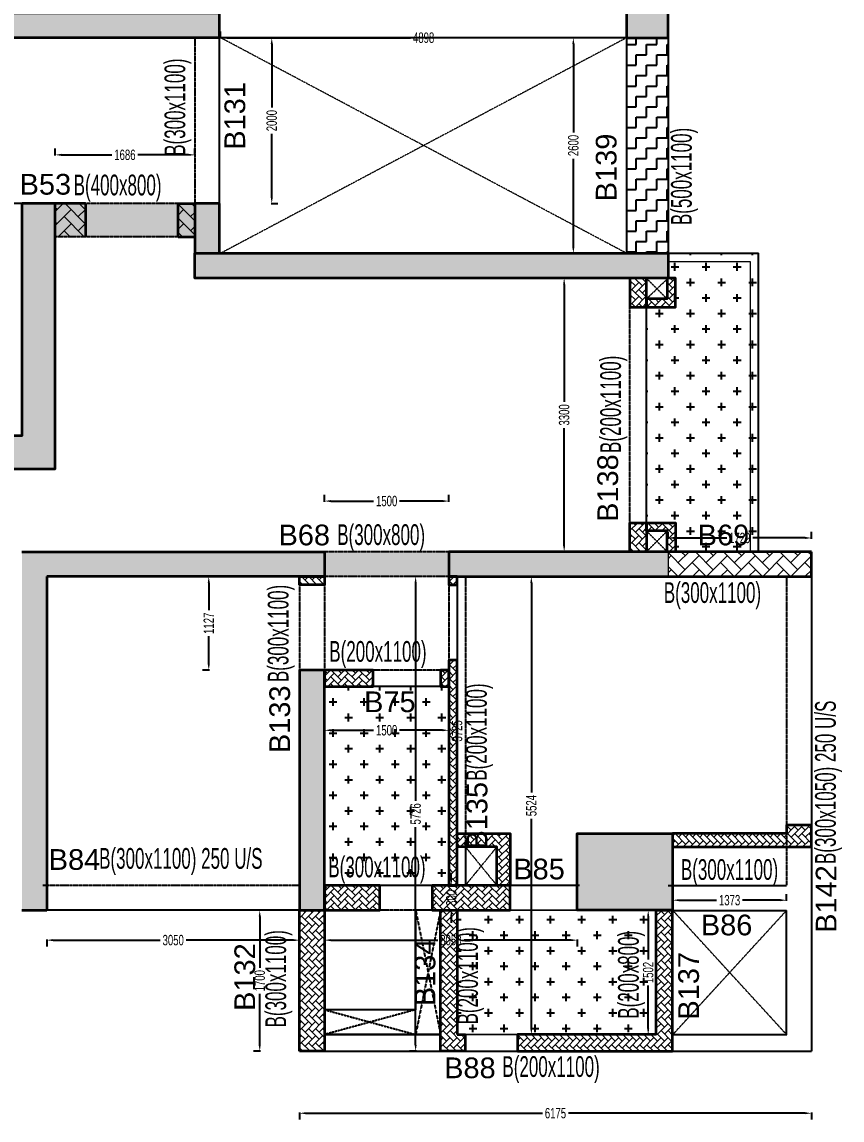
# Model space of a CAD drawing. Header units: millimetres. Extents: x 2116 to 61891, y 4333 to 33436.
# Drawn here: x 51997 to 61891, y 5376 to 18624 of the extents above; entities that cross this region are included whole.
import ezdxf
from ezdxf.enums import TextEntityAlignment as Align

# ---------------------------------------------------------------- set-up
doc = ezdxf.new("R2010")
doc.units = ezdxf.units.MM
doc.linetypes.add('HIDDEN', pattern=[0.375, 0.25, -0.125])
doc.layers.get('Defpoints').update_dxf_attribs({"color": 1, "lineweight": 0})
for name, color, linetype, lineweight in [('A-HIDD-ABVE', 8, 'HIDDEN', 20), ('S-BEAM-IDEN', 2, 'Continuous', 9), ('S-COL HATCH', 9, 'Continuous', 0), ('S-COLS', 5, 'Continuous', 35), ('S-WALL', 4, 'Continuous', 18)]:
    doc.layers.add(name, color=color, linetype=linetype, lineweight=lineweight)
for name, color, linetype in [('Beam Nos', 7, 'Continuous'), ('changes', 7, 'Continuous'), ('CUTOUT', 4, 'Continuous'), ('S-BEAM', 7, 'Continuous'), ('SUNK SLAB', 8, 'Continuous')]:
    doc.layers.add(name, color=color, linetype=linetype)
doc.styles.add('SC-BBS1', font='SansSerif')
doc.styles.add('SOBHA', font='swisscl.ttf', dxfattribs={"width": 0.9})
doc.styles.add('Swis721 LtCn BT', font='swisscl.ttf', dxfattribs={"width": 0.9, "height": 233.355162})
doc.dimstyles.new('S-DIM50', dxfattribs={"dimscale": 50, "dimtxt": 2.5, "dimasz": 1.5, "dimexe": 1.5, "dimexo": 1, "dimgap": 0.5, "dimtad": 0, "dimdec": 0, "dimzin": 0, "dimdsep": 46, "dimtxsty": 'SOBHA', "dimcen": 0.09, "dimclrd": 256, "dimclre": 256, "dimclrt": 6, "dimadec": 5, "dimazin": 0, "dimtfac": 1, "dimtdec": 0, "dimtofl": 0, "dimtmove": 0, "dimatfit": 3, "dimfxl": 0.18, "dimtolj": 1, "dimtzin": 0, "dimlwd": -1, "dimlwe": -1, "dimarcsym": 0})
pattern_1 = [(315, (21103954.563, 31375723.854), (84.85281374, -2e-14), [180, -60]), (45, (21103996.99, 31375681.43), (84.85281374, -2e-14), [180, -60])]
pattern_2 = [(45, (-31102401.53, 20629047.31), (0, 84.85281374), [180, -60]), (135, (-31102359.1, 20629089.737), (7e-15, 84.85281374), [180, -60])]
pattern_3 = [(315, (21103954.563, 31375723.836), (84.85281374, -2e-14), [180, -60]), (45, (21103996.99, 31375681.41), (84.85281374, -2e-14), [180, -60])]
pattern_4 = [(315, (-31090211.604, 20694843.886), (84.85281374, -1e-14), [180, -60]), (45, (-31090169.18, 20694801.46), (84.85281374, -2e-14), [180, -60])]
pattern_5 = [(45, (-31618808, 20746156.34), (0, 169.7056275), [360, -120]), (135, (-31618723.15, 20746241.2), (1e-14, 169.7056275), [360, -120])]
pattern_6 = [(0, (-31802317.54, 20724501.4), (125, 125), [125, -125]), (90, (-31802192.54, 20724501.4), (-125, 125), [125, -125])]
pattern_7 = [(0, (-31361983.94, 21110731.83), (187.5, 187.5), [93.75, -281.25]), (90, (-31361937.07, 21110684.96), (-187.5, 187.5), [93.75, -281.25])]

# ---------------------------------------------------------------- blocks, each defined once
blk = doc.blocks.new('A$Ca6b6972b')
at = {"layer": 'S-COL HATCH'}
h = blk.add_hatch(dxfattribs=at)
h.set_pattern_fill('AR-HBONE', color=256, scale=15)
h.set_pattern_definition(pattern_2)
edge = h.paths.add_edge_path()
edge.add_line((1989, 8976), (1639, 8976))
edge.add_line((1639, 8976), (1639, 9326))
edge.add_line((1639, 9326), (1739, 9326))
edge.add_line((1739, 9326), (1739, 9076))
edge.add_line((1739, 9076), (1989, 9076))
edge.add_line((1989, 9076), (1989, 8976))
h = blk.add_hatch(dxfattribs=at)
h.set_pattern_fill('AR-HBONE', color=256, scale=15, angle=-90)
h.set_pattern_definition(pattern_1)
h.paths.add_polyline_path([(1989, 8976), (2189, 8976), (2189, 9326), (1989, 9326)])
h = blk.add_hatch(dxfattribs=at)
h.set_pattern_fill('AR-HBONE', color=256, scale=15, angle=-90)
h.set_pattern_definition(pattern_3)
h.paths.add_polyline_path([(1989, 8976), (2189, 8976), (2189, 9326), (1989, 9326)])
h = blk.add_hatch(dxfattribs=at)
h.set_pattern_fill('AR-HBONE', color=256, scale=15)
h.set_pattern_definition(pattern_2)
edge = h.paths.add_edge_path()
edge.add_line((1989, 6376), (1639, 6376))
edge.add_line((1639, 6376), (1639, 6026))
edge.add_line((1639, 6026), (1739, 6026))
edge.add_line((1739, 6026), (1739, 6276))
edge.add_line((1739, 6276), (1989, 6276))
edge.add_line((1989, 6276), (1989, 6376))
h = blk.add_hatch(dxfattribs=at)
h.set_pattern_fill('AR-HBONE', color=256, scale=15, angle=-90)
h.set_pattern_definition(pattern_1)
h.paths.add_polyline_path([(1989, 6376), (2189, 6376), (2189, 6026), (1989, 6026)])
h = blk.add_hatch(dxfattribs=at)
h.set_pattern_fill('AR-HBONE', color=256, scale=15, angle=-90)
h.set_pattern_definition(pattern_3)
h.paths.add_polyline_path([(1989, 6026), (2189, 6026), (2189, 6376), (1989, 6376)])
h = blk.add_hatch(dxfattribs=at)
h.set_pattern_fill('AR-HBONE', color=256, scale=15, angle=-90)
h.set_pattern_definition([(315, (21106240.17, 31372203.845), (84.85281374, -2e-14), [180, -60]), (45, (21106282.595, 31372161.42), (84.85281374, -2e-14), [180, -60])])
h.paths.add_polyline_path([(4275, 5726), (4275, 5626), (4375, 5626), (4375, 5726)])
h = blk.add_hatch(dxfattribs=at)
h.set_pattern_fill('AR-HBONE', color=256, scale=15, angle=-90)
h.set_pattern_definition([(315, (21107940.21, 31376673.825), (84.85281374, -2e-14), [180, -60]), (45, (21107982.637, 31376631.4), (84.85281374, -2e-14), [180, -60])])
h.paths.add_polyline_path([(6175, 5726), (5875, 5726), (5875, 5626), (6175, 5626)])
h = blk.add_hatch(dxfattribs=at)
h.set_pattern_fill('AR-HBONE', color=256, scale=15, angle=-90)
h.set_pattern_definition([(315, (21106240.17, 31371193.857), (84.85281374, -2e-14), [180, -60]), (45, (21106282.595, 31371151.43), (84.85281374, -2e-14), [180, -60])])
h.paths.add_polyline_path([(4275, 4716), (4275, 2000), (4375, 2000), (4375, 4716)])
h = blk.add_hatch(dxfattribs=at)
h.set_pattern_fill('AR-HBONE', color=256, scale=15)
h.set_pattern_definition([(45, (-31362017.66, 21106363.37), (0, 84.85281374), [180, -60]), (135, (-31361975.23, 21106405.8), (7e-15, 84.85281374), [180, -60])])
h.paths.add_polyline_path([(4375, 4398), (4475, 4398), (4475, 4598), (4375, 4598)])
h = blk.add_hatch(dxfattribs=at)
h.set_pattern_fill('AR-HBONE', color=256, scale=15)
h.set_pattern_definition([(45, (-31361107.653, 21106363.37), (0, 84.85281374), [180, -60]), (135, (-31361065.227, 21106405.8), (7e-15, 84.85281374), [180, -60])])
h.paths.add_polyline_path([(5875, 4398), (5875, 4598), (5285, 4598), (5285, 4398)])
h = blk.add_hatch(dxfattribs=at)
h.set_pattern_fill('AR-HBONE', color=256, scale=15, angle=-90)
h.set_pattern_definition(pattern_4)
h.paths.add_polyline_path([(0, 2726), (200, 2726), (300, 2726), (300, 2626), (1675, 2626), (1675, 2466), (0, 2466)])
h = blk.add_hatch(dxfattribs=at)
h.set_pattern_fill('AR-HBONE', color=256, scale=15)
h.set_pattern_definition([(45, (-31100345.92, 20625022.12), (0, 84.85281374), [180, -60]), (135, (-31100303.495, 20625064.55), (7e-15, 84.85281374), [180, -60])])
h.paths.add_polyline_path([(4275, 2625), (3635, 2625), (3635, 2000), (3795, 2000), (3795, 2466), (4275, 2466)])
h = blk.add_hatch(dxfattribs=at)
h.set_pattern_fill('AR-HBONE', color=256, scale=15)
h.set_pattern_definition([(45, (-31362507.66, 21103765.56), (0, 84.85281374), [180, -60]), (135, (-31362465.23, 21103807.99), (7e-15, 84.85281374), [180, -60])])
h.paths.add_polyline_path([(4575, 1700), (4575, 2000), (3635, 2000), (3635, 1700)])
h = blk.add_hatch(dxfattribs=at)
h.set_pattern_fill('AR-HBONE', color=256, scale=15)
h.set_pattern_definition([(45, (-31361107.653, 21103765.56), (0, 84.85281374), [180, -60]), (135, (-31361065.227, 21103807.99), (7e-15, 84.85281374), [180, -60])])
h.paths.add_polyline_path([(5875, 1700), (5875, 2000), (5205, 2000), (5205, 1700)])
h = blk.add_hatch(dxfattribs=at)
h.set_pattern_fill('AR-HBONE', color=256, scale=15, angle=-90)
h.set_pattern_definition(pattern_4)
edge = h.paths.add_edge_path()
edge.add_line((1875, 1700), (1875, 200))
edge.add_line((1875, 200), (3545, 200))
edge.add_line((3545, 200), (3545, 0))
edge.add_line((3545, 0), (1675, 0))
edge.add_line((1675, 0), (1675, 1700))
edge.add_line((1675, 1700), (1875, 1700))
h = blk.add_hatch(dxfattribs=at)
h.set_pattern_fill('AR-HBONE', color=256, scale=15, angle=-90)
h.set_pattern_definition(pattern_4)
h.paths.add_polyline_path([(4275, 200), (4175, 200), (4175, 0), (4475, 0), (4475, 1700), (4275, 1700)])
h = blk.add_hatch(dxfattribs=at)
h.set_pattern_fill('AR-HBONE', color=256, scale=15, angle=-90)
h.set_pattern_definition([(315, (21107940.21, 31371048.637), (84.85281374, -2e-14), [180, -60]), (45, (21107982.637, 31371006.21), (84.85281374, -2e-14), [180, -60])])
h.paths.add_polyline_path([(5875, 0), (6175, 0), (6175, 1700), (5875, 1700)])
at = {"layer": 'S-COLS', "elevation": 0}
for points in [[(1989, 8976), (1639, 8976), (1639, 9326), (1739, 9326), (1739, 9076), (1989, 9076), (1989, 8976)], [(1989, 6376), (1639, 6376), (1639, 6026), (1739, 6026), (1739, 6276), (1989, 6276), (1989, 6376)], [(4275, 2625), (3635, 2625), (3635, 2000), (3795, 2000), (3795, 2466), (4275, 2466), (4275, 2625)]]:
    blk.add_lwpolyline(points, dxfattribs=at)
for points in [[(2189, 9326), (2189, 8976), (1989, 8976), (1989, 9326)], [(2189, 6026), (2189, 6376), (1989, 6376), (1989, 6026)], [(4375, 5726), (4375, 5626), (4275, 5626), (4275, 5726)], [(6175, 5626), (6175, 5726), (5875, 5726), (5875, 5626)], [(4375, 4716), (4375, 2000), (4275, 2000), (4275, 4716)], [(4375, 4598), (4475, 4598), (4475, 4398), (4375, 4398)], [(5285, 4598), (5875, 4598), (5875, 4398), (5285, 4398)], [(0, 2726), (200, 2726), (300, 2726), (300, 2626), (1675, 2626), (1675, 2466), (0, 2466)], [(3635, 2000), (4575, 2000), (4575, 1700), (3635, 1700)], [(5205, 2000), (5875, 2000), (5875, 1700), (5205, 1700)], [(4275, 200), (4175, 200), (4175, 0), (4475, 0), (4475, 1700), (4275, 1700)], [(6175, 0), (6175, 1700), (5875, 1700), (5875, 0)]]:
    blk.add_lwpolyline(points, close=True, dxfattribs=at)
at = {"layer": 'S-COLS'}
blk.add_lwpolyline([(1875, 1700), (1875, 200), (3545, 200), (3545, 0), (1675, 0), (1675, 1700), (1875, 1700)], dxfattribs=at)
blk = doc.blocks.new('A$C9134d95b')
at = {"layer": 'changes', "xscale": -1}
blk.add_blockref('A$Ca6b6972b', (54329, -13576, 0), dxfattribs=at)
blk = doc.blocks.new('A$Cbe320e20')
at = {"layer": 'S-COL HATCH', "transparency": 33554687}
h = blk.add_hatch(color=256, dxfattribs=at)
h.dxf.hatch_style = 1
h.paths.add_polyline_path([(45304, 7251), (44804, 7251), (44804, 4800), (45304, 4800)])
h = blk.add_hatch(color=256, dxfattribs=at)
h.dxf.hatch_style = 1
h.paths.add_polyline_path([(35204, 5100), (35404, 5100), (39594, 5100), (39594, 4800), (35204, 4800)])
h.paths.add_polyline_path([(39594, 5100), (39894, 5100), (39894, 4800), (39594, 4800)])
h = blk.add_hatch(color=256, dxfattribs=at)
h.dxf.hatch_style = 1
h.paths.add_polyline_path([(32554, -400), (32554, 0), (37509, 0), (37509, 2800), (37909, 2800), (37909, -400)])
at = {"layer": 'S-COL HATCH'}
h = blk.add_hatch(dxfattribs=at)
h.set_pattern_fill('AR-HBONE', color=256, scale=30)
h.set_pattern_definition(pattern_5)
h.paths.add_polyline_path([(37909, 2400), (37909, 2800), (38274, 2800), (38274, 2400), (38185, 2400)])
h = blk.add_hatch(dxfattribs=at)
h.set_pattern_fill('AR-HBONE', color=256, scale=30)
h.set_pattern_definition(pattern_5)
h.paths.add_polyline_path([(39394, 2400), (39394, 2800), (39594, 2800), (39594, 2400)])
at = {"layer": 'S-COL HATCH', "transparency": 33554687}
h = blk.add_hatch(color=256, dxfattribs=at)
h.dxf.hatch_style = 1
h.paths.add_polyline_path([(39894, 2800), (39594, 2800), (39594, 2200), (39894, 2200)])
h = blk.add_hatch(color=256, dxfattribs=at)
h.dxf.hatch_style = 1
h.paths.add_polyline_path([(39594, 2200), (39594, 1900), (45304, 1900), (45304, 2200)])
h = blk.add_hatch(color=256, dxfattribs=at)
h.dxf.hatch_style = 1
h.paths.add_polyline_path([(37509, -1400), (41159, -1400), (41159, -1700), (37809, -1700), (37809, -5725), (37509, -5725)])
h = blk.add_hatch(color=256, dxfattribs=at)
h.dxf.hatch_style = 1
h.paths.add_polyline_path([(42659, -1400), (45304, -1400), (45304, -1700), (42659, -1700)])
at = {"layer": 'S-COL HATCH'}
h = blk.add_hatch(dxfattribs=at)
h.set_pattern_fill('AR-HBONE', color=256, scale=30)
h.set_pattern_definition([(45, (-31802317.5, 20729084.55), (0, 169.7056275), [360, -120]), (135, (-31802232.65, 20729169.4), (1e-14, 169.7056275), [360, -120])])
h.paths.add_polyline_path([(47034, -1700), (47034, -1400), (45304, -1400), (45304, -1700)])
at = {"layer": 'S-COL HATCH', "transparency": 33554687}
h = blk.add_hatch(color=256, dxfattribs=at)
h.dxf.hatch_style = 1
h.paths.add_polyline_path([(40859, -2827), (41159, -2827), (41159, -5725), (40859, -5725)])
h = blk.add_hatch(color=256, dxfattribs=at)
h.dxf.hatch_style = 1
h.paths.add_polyline_path([(44209, -5725), (45359, -5725), (45359, -4800), (44209, -4800)])
blk.add_line((45304, -1400), (45304, -1700), dxfattribs=at)
at = {"layer": 'S-COLS'}
for p, q in [((39894, 4800), (39894, 5100)), ((38274, 2800), (37909, 2800)), ((38274, 2800), (38274, 2400)), ((39394, 2400), (39394, 2800)), ((39394, 2800), (39594, 2800)), ((39394, 2400), (39594, 2400)), ((37509, -1400), (41159, -1400)), ((41159, -1400), (41159, -1700)), ((41159, -1700), (37809, -1700)), ((37809, -1700), (37809, -5725)), ((37509, -5725), (37809, -5725))]:
    blk.add_line(p, q, dxfattribs=at)
for points in [[(45304, 7251), (44804, 7251), (44804, 4800), (45304, 4800)], [(45304, 1900), (39594, 1900), (39594, 2200), (45304, 2200)], [(45359, -5725), (44209, -5725), (44209, -4800), (45359, -4800)]]:
    blk.add_lwpolyline(points, close=True, dxfattribs=at)
at = {"layer": 'S-COLS', "elevation": 0}
blk.add_lwpolyline([(39894, 4800), (35204, 4800), (35204, 5100), (39894, 5100)], dxfattribs=at)
at = {"layer": 'S-COLS'}
blk.add_lwpolyline([(26754, -400), (37909, -400), (37909, 2800), (37509, 2800), (37509, 0), (34824, 0), (34824, 2800)], dxfattribs=at)
at = {"layer": 'S-COLS', "color": 5}
blk.add_lwpolyline([(39894, 2800), (39594, 2800), (39594, 2200), (39894, 2200)], close=True, dxfattribs=at)
at = {"layer": 'S-COLS', "elevation": 0}
for points in [[(47034, -1400), (42659, -1400), (42659, -1700), (47034, -1700)], [(41159, -2827), (40859, -2827), (40859, -5725), (41159, -5725)]]:
    blk.add_lwpolyline(points, close=True, dxfattribs=at)
at = {"layer": 'S-WALL', "color": 7}
for p, q in [((46394, 2200), (45304, 2200)), ((46394, -1400), (46394, 2200)), ((45304, 2100), (46294, 2100)), ((46294, 2100), (46294, -1400))]:
    blk.add_line(p, q, dxfattribs=at)
blk = doc.blocks.new('A$C38189ab3')
at = {"layer": 'SUNK SLAB'}
h = blk.add_hatch(dxfattribs=at)
h.set_pattern_fill('ZIGZAG', color=8, scale=1000, style=0)
h.set_pattern_definition(pattern_6)
h.paths.add_polyline_path([(38364, 6500), (38164, 6500), (38164, 5100), (38364, 5100)])
h.paths.add_polyline_path([(39594, 2800), (37909, 2800), (37909, 2400), (39594, 2400)])
h.paths.add_polyline_path([(-656, 6500), (-696, 6500), (-696, 6150), (-856, 6150), (-856, 5100), (-656, 5100)])
h.paths.add_polyline_path([(-400, 2800), (-2086, 2800), (-2086, 2800), (-2086, 2400), (-400, 2400)])
h = blk.add_hatch(dxfattribs=at)
h.set_pattern_fill('ZIGZAG', color=8, scale=1000, style=0)
h.set_pattern_definition([(0, (-31749717.55, 20719850.82), (125, 125), [125, -125]), (90, (-31749592.55, 20719850.82), (-125, 125), [125, -125])])
h.paths.add_polyline_path([(45304, 4800), (44804, 4800), (44804, 2200), (45304, 2200)])
h = blk.add_hatch(dxfattribs=at)
h.set_pattern_fill('CROSS', color=8, scale=750, style=0)
h.set_pattern_definition(pattern_7)
h.paths.add_polyline_path([(45304, 2200), (46394, 2200), (46394, -1400), (45394, -1400), (45394, -1050), (45044, -1050), (45044, 1550), (45394, 1550)])
h = blk.add_hatch(dxfattribs=at)
h.set_pattern_fill('ZIGZAG', color=8, scale=1000, style=0)
h.set_pattern_definition(pattern_6)
h.paths.add_polyline_path([(42659, -1400), (41159, -1400), (41159, -1400), (41159, -1700), (42659, -1700)])
h.paths.add_polyline_path([(-3650, -1400), (-5150, -1400), (-5150, -1700), (-3650, -1700)])
h = blk.add_hatch(dxfattribs=at)
h.set_pattern_fill('CROSS', color=8, scale=750, style=0)
h.set_pattern_definition(pattern_7)
h.paths.add_polyline_path([(41159, -3027), (42659, -3027), (42659, -5427), (41159, -5427)])
h.paths.add_polyline_path([(42538, -5470), (41140, -5470), (41140, -4942), (42538, -4942)], flags=9)
h = blk.add_hatch(dxfattribs=at)
h.set_pattern_fill('CROSS', color=8, scale=750, style=0)
h.set_pattern_definition(pattern_7)
h.paths.add_polyline_path([(45105, -7228), (45105, -5727), (42759, -5725), (42759, -7226)])
h.paths.add_polyline_path([(45092, -7096), (45092, -5823), (44565, -5823), (44565, -7096)], flags=24)
h.paths.add_polyline_path([(43151, -7103), (43151, -5830), (42624, -5830), (42624, -7103)], flags=9)
at = {"layer": 'A-HIDD-ABVE', "linetype": 'HIDDEN'}
for p, q in [((44804, 4800), (39906, 2200)), ((44804, 2200), (39906, 4800)), ((45044, 1900), (45294, 1650)), ((45044, 1650), (45304, 1900)), ((45294, -1150), (45044, -1400)), ((45044, -1150), (45294, -1400)), ((43239, -4960), (42859, -5425)), ((43239, -5425), (42859, -4960)), ((45359, -5725), (46736, -7228)), ((46734, -5727), (45359, -7228))]:
    blk.add_line(p, q, dxfattribs=at)
at = {"layer": 'CUTOUT', "color": 8, "linetype": 'HIDDEN'}
for p, q in [((42259, -5725), (42559, -7225)), ((42559, -5725), (42259, -7225)), ((42259, -6925), (41159, -7225)), ((41159, -6925), (42259, -7225))]:
    blk.add_line(p, q, dxfattribs=at)
at = {"layer": 'CUTOUT'}
blk.add_lwpolyline([(42559, -5725), (42259, -5725), (42259, -6925), (41159, -6925), (41159, -7225), (42559, -7225), (42559, -5725)], dxfattribs=at)
at = {"layer": 'S-BEAM', "linetype": 'HIDDEN'}
for p, q in [((39594, 4800), (39594, 2800)), ((39594, 2800), (36834, 2800)), ((39594, 2400), (37909, 2400)), ((44844, -1400), (44844, 1900)), ((42659, -1400), (41159, -1400)), ((40859, -1700), (40859, -2827)), ((41159, -1700), (41159, -2827)), ((42659, -1700), (41159, -1700)), ((42659, -1700), (42659, -2827)), ((42859, -1700), (42859, -4960)), ((46734, -1700), (46734, -5427)), ((42659, -2827), (41159, -2827)), ((40859, -5425), (37761, -5425)), ((42359, -5725), (41509, -5725))]:
    blk.add_line(p, q, dxfattribs=at)
at = {"layer": 'S-BEAM'}
for p, q in [((39894, 2800), (39894, 4800)), ((44804, 4800), (39906, 4800)), ((44804, 4800), (44804, 2200)), ((45304, 4800), (45304, 2200)), ((45044, 2200), (46394, 2200)), ((46394, -1400), (46394, 2200)), ((45044, -1400), (45044, 1900)), ((47034, -1700), (47034, -7425)), ((42659, -3027), (41159, -3027)), ((42659, -3027), (42659, -5427)), ((43239, -4960), (42859, -4960)), ((42859, -4960), (42859, -5427)), ((43239, -4960), (43239, -5427)), ((44234, -5427), (41159, -5427)), ((45304, -5427), (46734, -5427)), ((40859, -5725), (37809, -5725)), ((40859, -5725), (40859, -7425)), ((41159, -5725), (41158, -7225)), ((41578, -5725), (41159, -5725)), ((42559, -5725), (42359, -5725)), ((42559, -5725), (42559, -7225)), ((45159, -5727), (42759, -5725)), ((42759, -5725), (42759, -7225)), ((45153, -5727), (46734, -5727)), ((45159, -5725), (45159, -7228)), ((45359, -5725), (45359, -7228)), ((46734, -7228), (46734, -5727)), ((42559, -7226), (41159, -7225)), ((45159, -7228), (42759, -7226)), ((46736, -7228), (45359, -7228)), ((40859, -7425), (47034, -7425))]:
    blk.add_line(p, q, dxfattribs=at)
at = {"layer": 'S-BEAM-IDEN', "style": 'Swis721 LtCn BT', "width": 0.8}
for s, rotation, p in [('B(300x1100)', 90, (39479, 3376)), ('B(500x1100)', 90, (45590, 2540)), ('B(200x1100)', 90, (44736, -209)), ('B(300x1100)', 90, (40725, -2973)), ('B(200x1100)', 90, (43117, -4163)), ('B(300x1050) 250 U/S', 90, (47328, -5168)), ('B(300x1100) 250 U/S', 360, (38440, -5225)), ('B(200x1100)', 90, (43010, -7103)), ('B(300x1100)', 90, (40696, -7139)), ('B(200x800)', 90, (44951, -7034))]:
    blk.add_text(s, height=250, rotation=rotation, dxfattribs=at).set_placement(p)
for s, p in [('B(400x800)', (38133, 2899)), ('B(300x800)', (41313, -1319)), ('B(300x1100)', (45253, -2018, 0)), ('B(200x1100)', (41217, -2728)), ('B(300x1100)', (41205, -5328)), ('B(300x1100)', (45459, -5359)), ('B(200x1100)', (43306, -7736))]:
    blk.add_text(s, height=250, dxfattribs=at).set_placement(p)
blk = doc.blocks.new('*D269')
at = {"transparency": 16777216}
for p, q in [((57177, 8282), (57177, 8357)), ((57186, 8207), (57102, 8207)), ((57186, 7907), (57102, 7907)), ((57177, 7832), (57177, 7757))]:
    blk.add_line(p, q, dxfattribs=at)
for points in [[(57164, 8282), (57189, 8282), (57177, 8207)], [(57164, 7832), (57189, 7832), (57177, 7907)]]:
    blk.add_solid(points, dxfattribs=at)
at = {"layer": 'Defpoints', "color": 0, "transparency": 16777216}
for p in [(57247, 8207), (57177, 7907), (57247, 7907)]:
    blk.add_point(p, dxfattribs=at)
at = {"color": 6, "transparency": 16777216, "insert": (57177, 8057), "char_height": 125, "attachment_point": 5, "rotation": 90, "style": 'SOBHA'}
blk.add_mtext('\\A1;300', dxfattribs=at)
blk = doc.blocks.new('*D270')
at = {"transparency": 16777216}
for p, q in [((56756, 11933), (56672, 11933)), ((56747, 11858), (56747, 9228)), ((56747, 6282), (56747, 8911)), ((56756, 6207), (56672, 6207))]:
    blk.add_line(p, q, dxfattribs=at)
for points in [[(56734, 11858), (56759, 11858), (56747, 11933)], [(56734, 6282), (56759, 6282), (56747, 6207)]]:
    blk.add_solid(points, dxfattribs=at)
at = {"layer": 'Defpoints', "color": 0, "transparency": 16777216}
for p in [(57347, 11933), (56747, 6207), (57347, 6207)]:
    blk.add_point(p, dxfattribs=at)
at = {"color": 6, "transparency": 16777216, "insert": (56747, 9070), "char_height": 125, "attachment_point": 5, "rotation": 90, "style": 'SOBHA'}
blk.add_mtext('\\A1;5726', dxfattribs=at)
blk = doc.blocks.new('*D300')
at = {"transparency": 16777216}
for p, q in [((54394, 19391), (54394, 19475)), ((59292, 19391), (59292, 19475)), ((54469, 19400), (56684, 19400)), ((59217, 19400), (57002, 19400))]:
    blk.add_line(p, q, dxfattribs=at)
for points in [[(54469, 19413), (54469, 19388), (54394, 19400)], [(59217, 19413), (59217, 19388), (59292, 19400)]]:
    blk.add_solid(points, dxfattribs=at)
at = {"layer": 'Defpoints', "color": 0, "transparency": 16777216}
for p in [(54394, 19400), (54394, 18433, 0), (59292, 18433, 0)]:
    blk.add_point(p, dxfattribs=at)
at = {"color": 6, "transparency": 16777216, "insert": (56843, 19400), "char_height": 125, "attachment_point": 5, "style": 'SOBHA'}
blk.add_mtext('\\A1;4898', dxfattribs=at)
blk = doc.blocks.new('*D301')
at = {"transparency": 16777216}
for p, q in [((54394, 18433), (54394, 18508)), ((54469, 18433), (56684, 18433)), ((59217, 18433), (57002, 18433)), ((59292, 18433), (59292, 18508))]:
    blk.add_line(p, q, dxfattribs=at)
for points in [[(54469, 18445), (54469, 18420), (54394, 18433)], [(59217, 18445), (59217, 18420), (59292, 18433)]]:
    blk.add_solid(points, dxfattribs=at)
at = {"layer": 'Defpoints', "color": 0, "transparency": 16777216}
for p in [(54394, 18433, 0), (59292, 18433), (59292, 18433)]:
    blk.add_point(p, dxfattribs=at)
at = {"color": 6, "transparency": 16777216, "insert": (56843, 18433), "char_height": 125, "attachment_point": 5, "style": 'SOBHA'}
blk.add_mtext('\\A1;4898', dxfattribs=at)
blk = doc.blocks.new('*D312')
at = {"transparency": 16777216}
for p, q in [((52397, 17011), (52397, 17095)), ((54082, 17011), (54082, 17095)), ((52472, 17020), (53082, 17020)), ((54007, 17020), (53397, 17020))]:
    blk.add_line(p, q, dxfattribs=at)
for points in [[(52472, 17033), (52472, 17008), (52397, 17020)], [(54007, 17033), (54007, 17008), (54082, 17020)]]:
    blk.add_solid(points, dxfattribs=at)
at = {"layer": 'Defpoints', "color": 0, "transparency": 16777216}
for p in [(54082, 17020), (52397, 16033), (54082, 16033)]:
    blk.add_point(p, dxfattribs=at)
at = {"color": 6, "transparency": 16777216, "insert": (53239, 17020), "char_height": 125, "attachment_point": 5, "style": 'SOBHA'}
blk.add_mtext('\\A1;1686', dxfattribs=at)
blk = doc.blocks.new('*D350')
at = {"transparency": 16777216}
for p, q in [((55647, 12834), (55647, 12918)), ((57147, 12834), (57147, 12918)), ((55722, 12843), (56239, 12843)), ((57072, 12843), (56554, 12843))]:
    blk.add_line(p, q, dxfattribs=at)
for points in [[(55722, 12856), (55722, 12831), (55647, 12843)], [(57072, 12856), (57072, 12831), (57147, 12843)]]:
    blk.add_solid(points, dxfattribs=at)
at = {"layer": 'Defpoints', "color": 0, "transparency": 16777216}
for p in [(57147, 12843), (55647, 11932), (57147, 11933)]:
    blk.add_point(p, dxfattribs=at)
at = {"color": 6, "transparency": 16777216, "insert": (56397, 12843), "char_height": 125, "attachment_point": 5, "style": 'SOBHA'}
blk.add_mtext('\\A1;1500', dxfattribs=at)
blk = doc.blocks.new('*D351')
at = {"transparency": 16777216}
for p, q in [((59792, 12389), (59792, 12473)), ((61522, 12389), (61522, 12473)), ((59867, 12398), (60500, 12398)), ((61447, 12398), (60814, 12398))]:
    blk.add_line(p, q, dxfattribs=at)
for points in [[(59867, 12411), (59867, 12386), (59792, 12398)], [(61447, 12411), (61447, 12386), (61522, 12398)]]:
    blk.add_solid(points, dxfattribs=at)
at = {"layer": 'Defpoints', "color": 0, "transparency": 16777216}
for p in [(61522, 12398), (59792, 11933), (61522, 11933)]:
    blk.add_point(p, dxfattribs=at)
at = {"color": 6, "transparency": 16777216, "insert": (60657, 12398), "char_height": 125, "attachment_point": 5, "style": 'SOBHA'}
blk.add_mtext('\\A1;1729', dxfattribs=at)
blk = doc.blocks.new('*D357')
at = {"transparency": 16777216}
for p, q in [((55647, 10087), (55647, 10003)), ((55722, 10078), (56239, 10078)), ((57072, 10078), (56554, 10078)), ((57147, 10087), (57147, 10003))]:
    blk.add_line(p, q, dxfattribs=at)
for points in [[(55722, 10091), (55722, 10066), (55647, 10078)], [(57072, 10091), (57072, 10066), (57147, 10078)]]:
    blk.add_solid(points, dxfattribs=at)
at = {"layer": 'Defpoints', "color": 0, "transparency": 16777216}
for p in [(55647, 10605), (57147, 10605), (57147, 10078)]:
    blk.add_point(p, dxfattribs=at)
at = {"color": 6, "transparency": 16777216, "insert": (56397, 10078), "char_height": 125, "attachment_point": 5, "style": 'SOBHA'}
blk.add_mtext('\\A1;1500', dxfattribs=at)
blk = doc.blocks.new('*D366')
at = {"transparency": 16777216}
for p, q in [((52297, 7555), (52297, 7471)), ((55347, 7555), (55347, 7471)), ((52372, 7546), (53663, 7546)), ((55272, 7546), (53980, 7546))]:
    blk.add_line(p, q, dxfattribs=at)
for points in [[(52372, 7559), (52372, 7534), (52297, 7546)], [(55272, 7559), (55272, 7534), (55347, 7546)]]:
    blk.add_solid(points, dxfattribs=at)
at = {"layer": 'Defpoints', "color": 0, "transparency": 16777216}
for p in [(52297, 7907), (55347, 7907), (55347, 7546)]:
    blk.add_point(p, dxfattribs=at)
at = {"color": 6, "transparency": 16777216, "insert": (53822, 7546), "char_height": 125, "attachment_point": 5, "style": 'SOBHA'}
blk.add_mtext('\\A1;3050', dxfattribs=at)
blk = doc.blocks.new('*D367')
at = {"transparency": 16777216}
for p, q in [((55647, 7555), (55647, 7471)), ((58697, 7555), (58697, 7471)), ((55722, 7546), (57013, 7546)), ((58622, 7546), (57330, 7546))]:
    blk.add_line(p, q, dxfattribs=at)
for points in [[(55722, 7559), (55722, 7534), (55647, 7546)], [(58622, 7559), (58622, 7534), (58697, 7546)]]:
    blk.add_solid(points, dxfattribs=at)
at = {"layer": 'Defpoints', "color": 0, "transparency": 16777216}
for p in [(55647, 7907), (58697, 7907), (58697, 7546)]:
    blk.add_point(p, dxfattribs=at)
at = {"color": 6, "transparency": 16777216, "insert": (57172, 7546), "char_height": 125, "attachment_point": 5, "style": 'SOBHA'}
blk.add_mtext('\\A1;3050', dxfattribs=at)
blk = doc.blocks.new('*D368')
at = {"transparency": 16777216}
for p, q in [((59849, 8019), (59849, 8103)), ((61222, 8019), (61222, 8103)), ((59924, 8028), (60378, 8028)), ((61147, 8028), (60692, 8028))]:
    blk.add_line(p, q, dxfattribs=at)
for points in [[(59924, 8041), (59924, 8016), (59849, 8028)], [(61147, 8041), (61147, 8016), (61222, 8028)]]:
    blk.add_solid(points, dxfattribs=at)
at = {"layer": 'Defpoints', "color": 0, "transparency": 16777216}
for p in [(61222, 8028), (59849, 7905), (61222, 7905)]:
    blk.add_point(p, dxfattribs=at)
at = {"color": 6, "transparency": 16777216, "insert": (60535, 8028), "char_height": 125, "attachment_point": 5, "style": 'SOBHA'}
blk.add_mtext('\\A1;1373', dxfattribs=at)
blk = doc.blocks.new('*D369')
at = {"transparency": 16777216}
for p, q in [((55347, 5467), (55347, 5383)), ((55422, 5458), (58276, 5458)), ((61447, 5458), (58593, 5458)), ((61522, 5467), (61522, 5383))]:
    blk.add_line(p, q, dxfattribs=at)
for points in [[(55422, 5471), (55422, 5446), (55347, 5458)], [(61447, 5471), (61447, 5446), (61522, 5458)]]:
    blk.add_solid(points, dxfattribs=at)
at = {"layer": 'Defpoints', "color": 0, "transparency": 16777216}
for p in [(55347, 6207), (61522, 6207), (61522, 5458)]:
    blk.add_point(p, dxfattribs=at)
at = {"color": 6, "transparency": 16777216, "insert": (58434, 5458), "char_height": 125, "attachment_point": 5, "style": 'SOBHA'}
blk.add_mtext('\\A1;6175', dxfattribs=at)
blk = doc.blocks.new('*D336')
at = {"transparency": 16777216}
for p, q in [((55002, 18433), (55086, 18433)), ((55011, 18358), (55011, 17591)), ((55011, 16508), (55011, 17274)), ((55002, 16433), (55086, 16433))]:
    blk.add_line(p, q, dxfattribs=at)
for points in [[(54998, 18358), (55023, 18358), (55011, 18433)], [(54998, 16508), (55023, 16508), (55011, 16433)]]:
    blk.add_solid(points, dxfattribs=at)
at = {"layer": 'Defpoints', "color": 0, "transparency": 16777216}
for p in [(54082, 18433), (54082, 16433), (55011, 16433)]:
    blk.add_point(p, dxfattribs=at)
at = {"color": 6, "transparency": 16777216, "insert": (55011, 17433), "char_height": 125, "attachment_point": 5, "rotation": 90, "style": 'SOBHA'}
blk.add_mtext('\\A1;2000', dxfattribs=at)
blk = doc.blocks.new('*D337')
at = {"transparency": 16777216}
for p, q in [((54875, 7907), (54791, 7907)), ((54866, 7832), (54866, 7214)), ((54866, 6282), (54866, 6900)), ((54875, 6207), (54791, 6207))]:
    blk.add_line(p, q, dxfattribs=at)
for points in [[(54853, 7832), (54878, 7832), (54866, 7907)], [(54853, 6282), (54878, 6282), (54866, 6207)]]:
    blk.add_solid(points, dxfattribs=at)
at = {"layer": 'Defpoints', "color": 0, "transparency": 16777216}
for p in [(55347, 7907), (54866, 6207), (55347, 6207)]:
    blk.add_point(p, dxfattribs=at)
at = {"color": 6, "transparency": 16777216, "insert": (54866, 7057), "char_height": 125, "attachment_point": 5, "rotation": 90, "style": 'SOBHA'}
blk.add_mtext('\\A1;1700', dxfattribs=at)
blk = doc.blocks.new('*D338')
at = {"transparency": 16777216}
for p, q in [((54260, 11933), (54176, 11933)), ((54251, 11858), (54251, 11526)), ((54251, 10880), (54251, 11212)), ((54260, 10805), (54176, 10805))]:
    blk.add_line(p, q, dxfattribs=at)
for points in [[(54238, 11858), (54263, 11858), (54251, 11933)], [(54238, 10880), (54263, 10880), (54251, 10805)]]:
    blk.add_solid(points, dxfattribs=at)
at = {"layer": 'Defpoints', "color": 0, "transparency": 16777216}
for p in [(54251, 11933), (55347, 11933), (55347, 10805)]:
    blk.add_point(p, dxfattribs=at)
at = {"color": 6, "transparency": 16777216, "insert": (54251, 11369), "char_height": 125, "attachment_point": 5, "rotation": 90, "style": 'SOBHA'}
blk.add_mtext('\\A1;1127', dxfattribs=at)
blk = doc.blocks.new('*D256')
at = {"transparency": 16777216}
for p, q in [((58134, 11932), (58218, 11932)), ((58143, 11857), (58143, 9329)), ((58143, 6483), (58143, 9011)), ((58134, 6408), (58218, 6408))]:
    blk.add_line(p, q, dxfattribs=at)
for points in [[(58130, 11857), (58155, 11857), (58143, 11932)], [(58130, 6483), (58155, 6483), (58143, 6408)]]:
    blk.add_solid(points, dxfattribs=at)
at = {"layer": 'Defpoints', "color": 0, "transparency": 16777216}
for p in [(57147, 11932), (58143, 11932), (57047, 6408)]:
    blk.add_point(p, dxfattribs=at)
at = {"color": 6, "transparency": 16777216, "insert": (58143, 9170), "char_height": 125, "attachment_point": 5, "rotation": 90, "style": 'SOBHA'}
blk.add_mtext('\\A1;5524', dxfattribs=at)
blk = doc.blocks.new('*D257')
at = {"transparency": 16777216}
for p, q in [((57256, 11933), (57172, 11933)), ((57247, 11858), (57247, 10228)), ((57247, 8282), (57247, 9911)), ((57256, 8207), (57172, 8207))]:
    blk.add_line(p, q, dxfattribs=at)
for points in [[(57234, 11858), (57259, 11858), (57247, 11933)], [(57234, 8282), (57259, 8282), (57247, 8207)]]:
    blk.add_solid(points, dxfattribs=at)
at = {"layer": 'Defpoints', "color": 0, "transparency": 16777216}
for p in [(57347, 11933), (57247, 8207), (57347, 8207)]:
    blk.add_point(p, dxfattribs=at)
at = {"color": 6, "transparency": 16777216, "insert": (57247, 10070), "char_height": 125, "attachment_point": 5, "rotation": 90, "style": 'SOBHA'}
blk.add_mtext('\\A1;3725', dxfattribs=at)
blk = doc.blocks.new('*D339')
at = {"transparency": 16777216}
for p, q in [((59562, 7907), (59478, 7907)), ((59553, 7832), (59553, 7313)), ((59553, 6480), (59553, 6999)), ((59562, 6405), (59478, 6405))]:
    blk.add_line(p, q, dxfattribs=at)
for points in [[(59540, 7832), (59565, 7832), (59553, 7907)], [(59540, 6480), (59565, 6480), (59553, 6405)]]:
    blk.add_solid(points, dxfattribs=at)
at = {"layer": 'Defpoints', "color": 0, "transparency": 16777216}
for p in [(59647, 7907), (59553, 6405), (59647, 6405)]:
    blk.add_point(p, dxfattribs=at)
at = {"color": 6, "transparency": 16777216, "insert": (59553, 7156), "char_height": 125, "attachment_point": 5, "rotation": 90, "style": 'SOBHA'}
blk.add_mtext('\\A1;1502', dxfattribs=at)
blk = doc.blocks.new('*D340')
at = {"transparency": 16777216}
for p, q in [((58548, 15533), (58464, 15533)), ((58539, 15458), (58539, 14041)), ((58539, 12308), (58539, 13724)), ((58548, 12233), (58464, 12233))]:
    blk.add_line(p, q, dxfattribs=at)
for points in [[(58526, 15458), (58551, 15458), (58539, 15533)], [(58526, 12308), (58551, 12308), (58539, 12233)]]:
    blk.add_solid(points, dxfattribs=at)
at = {"layer": 'Defpoints', "color": 0, "transparency": 16777216}
for p in [(58539, 15533), (59532, 15533), (59532, 12233)]:
    blk.add_point(p, dxfattribs=at)
at = {"color": 6, "transparency": 16777216, "insert": (58539, 13883), "char_height": 125, "attachment_point": 5, "rotation": 90, "style": 'SOBHA'}
blk.add_mtext('\\A1;3300', dxfattribs=at)
blk = doc.blocks.new('*D341')
at = {"transparency": 16777216}
for p, q in [((58659, 18433), (58575, 18433)), ((58650, 18358), (58650, 17291)), ((58650, 15908), (58650, 16974)), ((58659, 15833), (58575, 15833))]:
    blk.add_line(p, q, dxfattribs=at)
for points in [[(58637, 18358), (58662, 18358), (58650, 18433)], [(58637, 15908), (58662, 15908), (58650, 15833)]]:
    blk.add_solid(points, dxfattribs=at)
at = {"layer": 'Defpoints', "color": 0, "transparency": 16777216}
for p in [(59292, 18433), (58650, 15833), (59292, 15833)]:
    blk.add_point(p, dxfattribs=at)
at = {"color": 6, "transparency": 16777216, "insert": (58650, 17133), "char_height": 125, "attachment_point": 5, "rotation": 90, "style": 'SOBHA'}
blk.add_mtext('\\A1;2600', dxfattribs=at)

msp = doc.modelspace()

# ---------------------------------------------------------------- block references
at = {"layer": 'changes'}
msp.add_blockref('A$C9134d95b', (7192.3, 19782.5), dxfattribs=at)
at = {"layer": 'CUTOUT'}
msp.add_blockref('A$C38189ab3', (14488, 13632.5), dxfattribs=at)
at = {"layer": 'S-COLS'}
msp.add_blockref('A$Cbe320e20', (14488, 13632.5), dxfattribs=at)

# ---------------------------------------------------------------- texts
at = {"layer": 'Beam Nos', "style": 'SC-BBS1'}
for s, p in [('B131', (54765.1, 17490.4, 0)), ('B139', (59245.6, 16868.4)), ('B138', (59264.5, 13000.4)), ('B133', (55306.8, 10210.9)), ('B135', (57687.3, 9047.4)), ('B142', (61899.1, 8042.4)), ('B134', (57060, 7157.4)), ('B132', (54885.3, 7100.9)), ('B137', (60240, 6995.9))]:
    msp.add_text(s, height=250, rotation=90, dxfattribs=at).set_placement(p, align=Align.BOTTOM_CENTER)
for s, p in [('B53', (52279.5, 16465.4)), ('B68', (55403.2, 12234.4)), ('B69', (60460.7, 12234.4)), ('B75', (56435.7, 10222, 0)), ('B84', (52631, 8319.3, 0)), ('B85', (58236, 8204.5, 0)), ('B86', (60498.5, 7529.5, 0)), ('B88', (57401.5, 5805.8))]:
    msp.add_text(s, height=250, dxfattribs=at).set_placement(p, align=Align.BOTTOM_CENTER)

# ---------------------------------------------------------------- dimensions: what is measured, and where the dimension line sits
at = {"color": 1}
for base, p1, p2, picture, middle in [((54394, 19400.2), (59292.3, 18432.5, 0), (54394, 18432.5, 0), '*D300', (56843.2, 19400.2)), ((59292.3, 18432.5), (54394, 18432.5, 0), (59292.3, 18432.5), '*D301', (56843.2, 18432.5)), ((54082.3, 17020.2), (52396.7, 16032.5), (54082.3, 16032.5), '*D312', (53239.5, 17020.2)), ((57146.7, 12843.2), (55646.7, 11932.1), (57146.7, 11932.5), '*D350', (56396.7, 12843.2)), ((61521.7, 12398.2), (59792.3, 11932.5), (61521.7, 11932.5), '*D351', (60657, 12398.2)), ((57146.7, 10078.2), (55646.7, 10605.1), (57146.7, 10604.7), '*D357', (56396.7, 10078.2)), ((61221.7, 8028.2), (59848.5, 7905.3), (61221.7, 7905.3), '*D368', (60535.1, 8028.2)), ((55346.7, 7546.2), (52296.7, 7907.3), (55346.7, 7906.9), '*D366', (53821.7, 7546.2)), ((58696.7, 7546.2), (55646.7, 7906.9), (58696.7, 7907.3), '*D367', (57171.7, 7546.2)), ((61521.7, 5458.2), (55346.7, 6206.9), (61521.7, 6207.3), '*D369', (58434.2, 5458.2))]:
    dim = msp.add_linear_dim(base=base, p1=p1, p2=p2, dimstyle='S-DIM50', override={"dimfxlon": 1, "dimarcsym": 2}, dxfattribs=at)
    dim.commit()
    dim.dimension.update_dxf_attribs({"geometry": picture, "text_midpoint": middle})
for base, p1, p2, picture, middle in [((55010.6, 16432.5), (54082.3, 18432.5), (54082.3, 16432.5), '*D336', (55010.6, 17432.5)), ((58649.6, 15832.5), (59292.3, 18432.5), (59292.3, 15832.5), '*D341', (58649.6, 17132.5)), ((58538.6, 15532.5), (59532.3, 12232.5), (59532.3, 15532.5), '*D340', (58538.6, 13882.5)), ((54250.6, 11932.5), (55346.7, 10805.1), (55346.7, 11932.5), '*D338', (54250.6, 11368.8)), ((56746.7, 6206.5), (57346.7, 11932.5), (57346.7, 6206.5), '*D270', (56746.7, 9069.5)), ((58142.6, 11932.1), (57046.6, 6407.8), (57146.7, 11932.1), '*D256', (58142.6, 9169.9)), ((57246.7, 8207.3), (57346.7, 11932.5), (57346.7, 8207.3), '*D257', (57246.7, 10069.9)), ((57176.6, 7907.3), (57246.7, 8206.9), (57246.7, 7907.3), '*D269', (57176.6, 8057.1)), ((54865.6, 6207.3), (55346.7, 7906.9), (55346.7, 6207.3), '*D337', (54865.6, 7057.1)), ((59552.6, 6404.9), (59646.7, 7907.3), (59646.7, 6404.9), '*D339', (59552.6, 7156.1))]:
    dim = msp.add_linear_dim(base=base, p1=p1, p2=p2, angle=90, dimstyle='S-DIM50', override={"dimfxlon": 1, "dimarcsym": 2}, dxfattribs=at)
    dim.commit()
    dim.dimension.update_dxf_attribs({"geometry": picture, "text_midpoint": middle})

doc.saveas('drawing.dxf')
